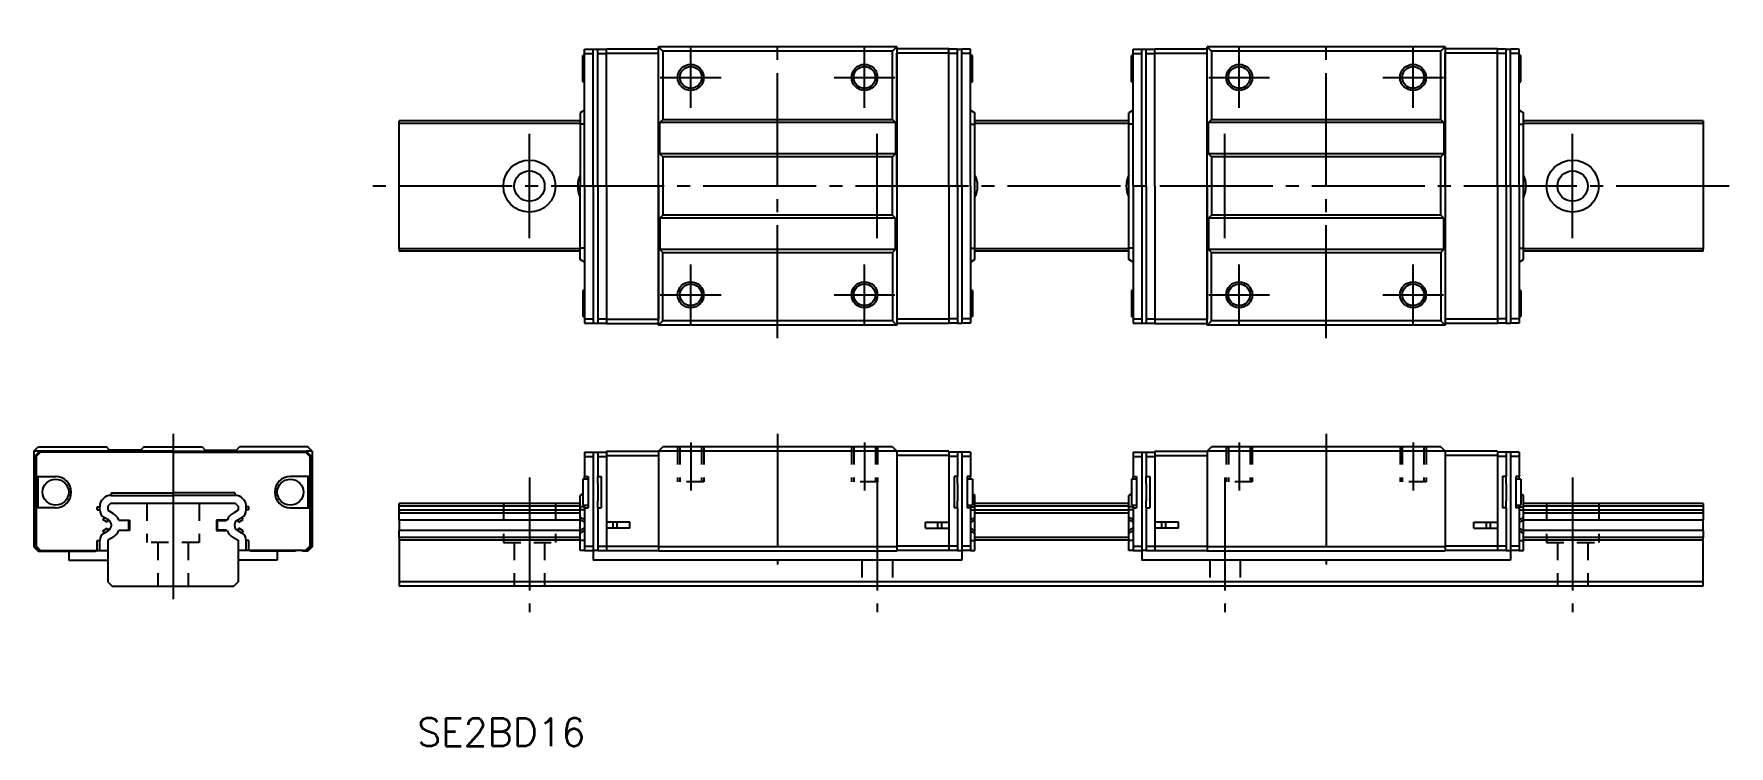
# Model space of a CAD drawing. Extents: x 42 to 237, y 481 to 562.
import ezdxf

# ---------------------------------------------------------------- set-up
doc = ezdxf.new("R2010")
doc.units = 0
doc.linetypes.add('CENTER', pattern=[17.5, 13, -1.5, 1.5, -1.5])
doc.linetypes.add('DASHED', pattern=[3.5, 2, -1.5])
doc.layers.get('0').update_dxf_attribs({"linetype": 'CONTINUOUS'})
doc.layers.add('CENTER', color=1, linetype='CENTER')
doc.styles.get("Standard").update_dxf_attribs({"font": 'txt.shx', "bigfont": '@extfont2.shx'})

msp = doc.modelspace()

# ---------------------------------------------------------------- linework, layer by layer
at = {"color": 7, "linetype": 'CONTINUOUS'}
for p, q in [((105.48, 557), (105.48, 560)), ((105.68, 560), (105.48, 560)), ((105.68, 560.75), (106.68, 560.75)), ((105.68, 560.25), (105.68, 560.75)), ((105.68, 560.25), (106.68, 560.25)), ((105.68, 545), (105.68, 560.25)), ((106.68, 560.25), (106.68, 560.75)), ((106.68, 560.75), (107.18, 560.75)), ((106.68, 545), (106.68, 560.25)), ((107.18, 560.75), (108.18, 560.75)), ((107.18, 560.25), (107.18, 560.75)), ((107.18, 560.25), (108.18, 560.25)), ((107.18, 545), (107.18, 560.25)), ((108.18, 560.8), (114.18, 560.8)), ((108.18, 560.3), (108.18, 560.8)), ((108.18, 560.3), (114.18, 560.3)), ((108.18, 545), (108.18, 560.3)), ((114.18, 560.3), (114.18, 561)), ((114.18, 561), (114.68, 560.5)), ((141.58, 561), (114.18, 561)), ((114.18, 545), (114.18, 560.3)), ((114.18, 545), (114.18, 560.3)), ((114.68, 560.5), (114.68, 552.65)), ((141.08, 560.5), (114.68, 560.5)), ((141.08, 560.5), (141.58, 561)), ((141.08, 552.65), (141.08, 560.5)), ((141.58, 561), (141.58, 560.3)), ((147.58, 560.8), (141.58, 560.8)), ((147.58, 560.3), (141.58, 560.3)), ((141.58, 545), (141.58, 560.3)), ((141.58, 560.3), (141.58, 545)), ((147.58, 560.3), (147.58, 560.8)), ((148.58, 560.75), (147.58, 560.75)), ((147.58, 545), (147.58, 560.3)), ((148.58, 560.25), (147.58, 560.25)), ((148.58, 560.25), (148.58, 560.75)), ((148.58, 560.75), (149.08, 560.75)), ((148.58, 545), (148.58, 560.25)), ((150.08, 560.75), (149.08, 560.75)), ((149.08, 560.25), (149.08, 560.75)), ((150.08, 560.25), (149.08, 560.25)), ((149.08, 545), (149.08, 560.25)), ((150.08, 560.25), (150.08, 560.75)), ((150.08, 545), (150.08, 560.25)), ((150.28, 560), (150.08, 560)), ((150.28, 557), (150.28, 560)), ((168.58, 557), (168.58, 560)), ((168.78, 560), (168.58, 560)), ((168.78, 560.75), (169.78, 560.75)), ((168.78, 560.25), (168.78, 560.75)), ((168.78, 560.25), (169.78, 560.25)), ((168.78, 545), (168.78, 560.25)), ((169.78, 560.25), (169.78, 560.75)), ((169.78, 560.75), (170.28, 560.75)), ((169.78, 545), (169.78, 560.25)), ((170.28, 560.75), (171.28, 560.75)), ((170.28, 560.25), (170.28, 560.75)), ((170.28, 560.25), (171.28, 560.25)), ((170.28, 545), (170.28, 560.25)), ((171.28, 560.8), (177.28, 560.8)), ((171.28, 560.3), (171.28, 560.8)), ((171.28, 560.3), (177.28, 560.3)), ((171.28, 545), (171.28, 560.3)), ((177.28, 560.3), (177.28, 561)), ((177.28, 561), (177.78, 560.5)), ((204.68, 561), (177.28, 561)), ((177.28, 545), (177.28, 560.3)), ((177.28, 545), (177.28, 560.3)), ((177.78, 560.5), (177.78, 552.65)), ((204.18, 560.5), (177.78, 560.5)), ((204.18, 560.5), (204.68, 561)), ((204.18, 552.65), (204.18, 560.5)), ((204.68, 561), (204.68, 560.3)), ((210.68, 560.8), (204.68, 560.8)), ((210.68, 560.3), (204.68, 560.3)), ((204.68, 545), (204.68, 560.3)), ((204.68, 560.3), (204.68, 545)), ((210.68, 560.3), (210.68, 560.8)), ((211.68, 560.75), (210.68, 560.75)), ((210.68, 545), (210.68, 560.3)), ((211.68, 560.25), (210.68, 560.25)), ((211.68, 560.25), (211.68, 560.75)), ((211.68, 560.75), (212.18, 560.75)), ((211.68, 545), (211.68, 560.25)), ((213.18, 560.75), (212.18, 560.75)), ((212.18, 560.25), (212.18, 560.75)), ((213.18, 560.25), (212.18, 560.25)), ((212.18, 545), (212.18, 560.25)), ((213.18, 560.25), (213.18, 560.75)), ((213.18, 545), (213.18, 560.25)), ((213.38, 560), (213.18, 560)), ((213.38, 557), (213.38, 560)), ((105.48, 557), (105.68, 557)), ((150.08, 557), (150.28, 557)), ((168.58, 557), (168.78, 557)), ((213.18, 557), (213.38, 557)), ((105.18, 552.5), (84.33, 552.5)), ((84.33, 552.2), (84.33, 552.5)), ((105.18, 552.2), (84.33, 552.2)), ((84.33, 537.8), (84.33, 552.2)), ((105.68, 553.73), (105.18, 553.43)), ((105.18, 553.43), (105.18, 552.13)), ((105.68, 552.13), (105.18, 552.13)), ((105.18, 552.13), (105.18, 545)), ((114.33, 552.3), (114.68, 552.65)), ((114.33, 548.7), (114.33, 552.3)), ((141.43, 552.3), (114.33, 552.3)), ((114.68, 552.65), (141.08, 552.65)), ((141.08, 552.65), (141.43, 552.3)), ((141.43, 552.3), (141.43, 548.7)), ((150.08, 553.73), (150.58, 553.43)), ((150.08, 552.13), (150.58, 552.13)), ((150.58, 536.57), (150.58, 553.43)), ((168.28, 552.5), (150.58, 552.5)), ((168.28, 552.2), (150.58, 552.2)), ((168.78, 553.73), (168.28, 553.43)), ((168.28, 536.57), (168.28, 553.43)), ((168.78, 552.13), (168.28, 552.13)), ((177.43, 552.3), (177.78, 552.65)), ((177.43, 548.7), (177.43, 552.3)), ((204.53, 552.3), (177.43, 552.3)), ((177.78, 552.65), (204.18, 552.65)), ((204.18, 552.65), (204.53, 552.3)), ((204.53, 552.3), (204.53, 548.7)), ((213.18, 553.73), (213.68, 553.43)), ((213.18, 552.13), (213.68, 552.13)), ((213.68, 536.57), (213.68, 553.43)), ((234.33, 552.5), (213.68, 552.5)), ((234.33, 552.2), (213.68, 552.2)), ((234.33, 552.5), (234.33, 552.2)), ((234.33, 552.2), (234.33, 537.8)), ((114.68, 548.35), (114.33, 548.7)), ((141.43, 548.7), (114.33, 548.7)), ((114.68, 548.35), (114.68, 541.65)), ((141.08, 548.35), (114.68, 548.35)), ((141.43, 548.7), (141.08, 548.35)), ((141.08, 541.65), (141.08, 548.35)), ((177.78, 548.35), (177.43, 548.7)), ((204.53, 548.7), (177.43, 548.7)), ((177.78, 548.35), (177.78, 541.65)), ((204.18, 548.35), (177.78, 548.35)), ((204.53, 548.7), (204.18, 548.35)), ((204.18, 541.65), (204.18, 548.35)), ((105.18, 537.87), (105.18, 545)), ((105.68, 545), (105.68, 529.75)), ((106.68, 545), (106.68, 529.75)), ((107.18, 545), (107.18, 529.75)), ((108.18, 545), (108.18, 529.7)), ((114.18, 545), (114.18, 529.7)), ((114.18, 529.7), (114.18, 545)), ((141.58, 545), (141.58, 529.7)), ((141.58, 545), (141.58, 529.7)), ((147.58, 545), (147.58, 529.7)), ((148.58, 545), (148.58, 529.75)), ((149.08, 545), (149.08, 529.75)), ((150.08, 545), (150.08, 529.75)), ((168.78, 545), (168.78, 529.75)), ((169.78, 545), (169.78, 529.75)), ((170.28, 545), (170.28, 529.75)), ((171.28, 545), (171.28, 529.7)), ((177.28, 545), (177.28, 529.7)), ((177.28, 529.7), (177.28, 545)), ((204.68, 545), (204.68, 529.7)), ((204.68, 545), (204.68, 529.7)), ((210.68, 545), (210.68, 529.7)), ((211.68, 545), (211.68, 529.75)), ((212.18, 545), (212.18, 529.75)), ((213.18, 545), (213.18, 529.75)), ((114.68, 541.65), (114.33, 541.3)), ((114.33, 541.3), (114.33, 537.7)), ((141.43, 541.3), (114.33, 541.3)), ((141.08, 541.65), (114.68, 541.65)), ((141.43, 541.3), (141.08, 541.65)), ((141.43, 537.7), (141.43, 541.3)), ((177.78, 541.65), (177.43, 541.3)), ((177.43, 541.3), (177.43, 537.7)), ((204.53, 541.3), (177.43, 541.3)), ((204.18, 541.65), (177.78, 541.65)), ((204.53, 541.3), (204.18, 541.65)), ((204.53, 537.7), (204.53, 541.3)), ((105.18, 537.8), (84.33, 537.8)), ((84.33, 537.8), (84.33, 537.5)), ((105.18, 537.5), (84.33, 537.5)), ((105.18, 536.57), (105.18, 537.87)), ((105.68, 537.87), (105.18, 537.87)), ((105.68, 536.27), (105.18, 536.57)), ((114.33, 537.7), (114.68, 537.35)), ((141.43, 537.7), (114.33, 537.7)), ((114.68, 529.5), (114.68, 537.35)), ((114.68, 537.35), (141.08, 537.35)), ((141.08, 537.35), (141.43, 537.7)), ((141.08, 537.35), (141.08, 529.5)), ((150.08, 537.87), (150.58, 537.87)), ((150.08, 536.27), (150.58, 536.57)), ((168.28, 537.8), (150.58, 537.8)), ((168.28, 537.5), (150.58, 537.5)), ((168.78, 537.87), (168.28, 537.87)), ((168.78, 536.27), (168.28, 536.57)), ((177.43, 537.7), (177.78, 537.35)), ((204.53, 537.7), (177.43, 537.7)), ((177.78, 529.5), (177.78, 537.35)), ((177.78, 537.35), (204.18, 537.35)), ((204.18, 537.35), (204.53, 537.7)), ((204.18, 537.35), (204.18, 529.5)), ((213.18, 537.87), (213.68, 537.87)), ((213.18, 536.27), (213.68, 536.57)), ((234.33, 537.8), (213.68, 537.8)), ((234.33, 537.5), (213.68, 537.5)), ((234.33, 537.5), (234.33, 537.8)), ((105.48, 533), (105.48, 530)), ((105.68, 533), (105.48, 533)), ((150.28, 533), (150.08, 533)), ((150.28, 533), (150.28, 530)), ((168.58, 533), (168.58, 530)), ((168.78, 533), (168.58, 533)), ((213.38, 533), (213.18, 533)), ((213.38, 533), (213.38, 530)), ((105.48, 530), (105.68, 530)), ((105.68, 529.75), (105.68, 529.25)), ((105.68, 529.75), (106.68, 529.75)), ((105.68, 529.25), (106.68, 529.25)), ((106.68, 529.75), (106.68, 529.25)), ((106.68, 529.25), (107.18, 529.25)), ((107.18, 529.75), (107.18, 529.25)), ((107.18, 529.75), (108.18, 529.75)), ((107.18, 529.25), (108.18, 529.25)), ((108.18, 529.7), (114.18, 529.7)), ((108.18, 529.7), (108.18, 529.2)), ((108.18, 529.2), (114.18, 529.2)), ((114.18, 529), (114.18, 529.7)), ((114.18, 529), (114.68, 529.5)), ((141.58, 529), (114.18, 529)), ((141.08, 529.5), (114.68, 529.5)), ((141.08, 529.5), (141.58, 529)), ((147.58, 529.7), (141.58, 529.7)), ((141.58, 529.7), (141.58, 529)), ((147.58, 529.2), (141.58, 529.2)), ((148.58, 529.75), (147.58, 529.75)), ((147.58, 529.7), (147.58, 529.2)), ((148.58, 529.25), (147.58, 529.25)), ((148.58, 529.75), (148.58, 529.25)), ((148.58, 529.25), (149.08, 529.25)), ((150.08, 529.75), (149.08, 529.75)), ((149.08, 529.75), (149.08, 529.25)), ((150.08, 529.25), (149.08, 529.25)), ((150.08, 530), (150.28, 530)), ((150.08, 529.75), (150.08, 529.25)), ((168.58, 530), (168.78, 530)), ((168.78, 529.75), (168.78, 529.25)), ((168.78, 529.75), (169.78, 529.75)), ((168.78, 529.25), (169.78, 529.25)), ((169.78, 529.75), (169.78, 529.25)), ((169.78, 529.25), (170.28, 529.25)), ((170.28, 529.75), (170.28, 529.25)), ((170.28, 529.75), (171.28, 529.75)), ((170.28, 529.25), (171.28, 529.25)), ((171.28, 529.7), (177.28, 529.7)), ((171.28, 529.7), (171.28, 529.2)), ((171.28, 529.2), (177.28, 529.2)), ((177.28, 529), (177.28, 529.7)), ((177.28, 529), (177.78, 529.5)), ((204.68, 529), (177.28, 529)), ((204.18, 529.5), (177.78, 529.5)), ((204.18, 529.5), (204.68, 529)), ((210.68, 529.7), (204.68, 529.7)), ((204.68, 529.7), (204.68, 529)), ((210.68, 529.2), (204.68, 529.2)), ((211.68, 529.75), (210.68, 529.75)), ((210.68, 529.7), (210.68, 529.2)), ((211.68, 529.25), (210.68, 529.25)), ((211.68, 529.75), (211.68, 529.25)), ((211.68, 529.25), (212.18, 529.25)), ((213.18, 529.75), (212.18, 529.75)), ((212.18, 529.75), (212.18, 529.25)), ((213.18, 529.25), (212.18, 529.25)), ((213.18, 530), (213.38, 530)), ((213.18, 529.75), (213.18, 529.25)), ((42.33, 514.5), (42.83, 515)), ((42.83, 515), (50.68, 515)), ((51.03, 514.65), (50.68, 515)), ((54.98, 515), (54.63, 514.65)), ((54.98, 515), (61.68, 515)), ((61.68, 515), (62.03, 514.65)), ((65.63, 514.65), (65.98, 515)), ((73.83, 515), (65.98, 515)), ((74.33, 514.5), (73.83, 515)), ((114.18, 514.5), (114.68, 515)), ((141.08, 515), (114.68, 515)), ((141.08, 515), (141.58, 514.5)), ((177.28, 514.5), (177.78, 515)), ((204.18, 515), (177.78, 515)), ((204.18, 515), (204.68, 514.5)), ((43.03, 514.5), (42.33, 514.5)), ((42.33, 514.5), (42.33, 503.5)), ((43.03, 514.5), (42.53, 514)), ((42.53, 514), (42.53, 506.35)), ((43.08, 514.4), (42.58, 513.9)), ((42.58, 513.9), (42.58, 511.6)), ((58.33, 514.5), (43.03, 514.5)), ((58.33, 514.4), (43.08, 514.4)), ((54.63, 514.65), (51.03, 514.65)), ((58.33, 514.4), (58.33, 514.5)), ((58.33, 514.5), (73.63, 514.5)), ((58.33, 514.4), (58.33, 514.5)), ((58.33, 514.4), (73.58, 514.4)), ((62.03, 514.65), (65.63, 514.65)), ((73.58, 514.4), (74.08, 513.9)), ((73.63, 514.5), (74.13, 514)), ((74.33, 514.5), (73.63, 514.5)), ((74.08, 513.9), (74.08, 511.6)), ((74.13, 514), (74.13, 506.35)), ((74.33, 514.5), (74.33, 503.5)), ((105.68, 514.4), (106.68, 514.4)), ((105.68, 514.4), (105.68, 513.9)), ((105.68, 513.9), (105.68, 511.6)), ((105.68, 513.9), (106.68, 513.9)), ((106.68, 514.4), (106.68, 513.9)), ((106.68, 514.4), (107.18, 514.4)), ((106.68, 513.9), (106.68, 503.6)), ((107.18, 514.4), (108.18, 514.4)), ((107.18, 514.4), (107.18, 513.9)), ((107.18, 513.9), (107.18, 511.6)), ((107.18, 513.9), (108.18, 513.9)), ((108.18, 514.5), (114.18, 514.5)), ((108.18, 514.5), (108.18, 514)), ((108.18, 514), (114.18, 514)), ((108.18, 514), (108.18, 506.35)), ((141.58, 514.5), (114.18, 514.5)), ((114.18, 514.5), (114.18, 503.5)), ((147.58, 514.5), (141.58, 514.5)), ((141.58, 514.5), (141.58, 503.5)), ((147.58, 514), (141.58, 514)), ((147.58, 514.5), (147.58, 514)), ((148.58, 514.4), (147.58, 514.4)), ((147.58, 514), (147.58, 506.35)), ((148.58, 513.9), (147.58, 513.9)), ((148.58, 514.4), (148.58, 513.9)), ((149.08, 514.4), (148.58, 514.4)), ((148.58, 513.9), (148.58, 511.6)), ((150.08, 514.4), (149.08, 514.4)), ((149.08, 514.4), (149.08, 513.9)), ((150.08, 513.9), (149.08, 513.9)), ((149.08, 513.9), (149.08, 503.6)), ((150.08, 514.4), (150.08, 513.9)), ((150.08, 513.9), (150.08, 511.6)), ((168.78, 514.4), (169.78, 514.4)), ((168.78, 514.4), (168.78, 513.9)), ((168.78, 513.9), (168.78, 511.6)), ((168.78, 513.9), (169.78, 513.9)), ((169.78, 514.4), (169.78, 513.9)), ((169.78, 514.4), (170.28, 514.4)), ((169.78, 513.9), (169.78, 503.6)), ((170.28, 514.4), (171.28, 514.4)), ((170.28, 514.4), (170.28, 513.9)), ((170.28, 513.9), (170.28, 511.6)), ((170.28, 513.9), (171.28, 513.9)), ((171.28, 514.5), (177.28, 514.5)), ((171.28, 514.5), (171.28, 514)), ((171.28, 514), (177.28, 514)), ((171.28, 514), (171.28, 506.35)), ((204.68, 514.5), (177.28, 514.5)), ((177.28, 514.5), (177.28, 503.5)), ((210.68, 514.5), (204.68, 514.5)), ((204.68, 514.5), (204.68, 503.5)), ((210.68, 514), (204.68, 514)), ((210.68, 514.5), (210.68, 514)), ((211.68, 514.4), (210.68, 514.4)), ((210.68, 514), (210.68, 506.35)), ((211.68, 513.9), (210.68, 513.9)), ((211.68, 514.4), (211.68, 513.9)), ((212.18, 514.4), (211.68, 514.4)), ((211.68, 513.9), (211.68, 511.6)), ((213.18, 514.4), (212.18, 514.4)), ((212.18, 514.4), (212.18, 513.9)), ((213.18, 513.9), (212.18, 513.9)), ((212.18, 513.9), (212.18, 503.6)), ((213.18, 514.4), (213.18, 513.9)), ((213.18, 513.9), (213.18, 511.6)), ((42.58, 511.6), (44.83, 511.6)), ((42.58, 511.6), (42.58, 508)), ((42.78, 511.6), (42.78, 508)), ((42.78, 508), (42.78, 511.6)), ((74.08, 511.6), (71.83, 511.6)), ((73.88, 511.6), (73.88, 508)), ((73.88, 508), (73.88, 511.6)), ((74.08, 511.6), (74.08, 508)), ((105.48, 511.3), (105.48, 508.3)), ((106.08, 511.3), (105.48, 511.3)), ((105.68, 511.6), (106.08, 511.6)), ((105.68, 511.3), (105.68, 511.6)), ((106.08, 511.6), (106.08, 508)), ((107.18, 511.6), (107.58, 511.6)), ((107.18, 510.8), (107.18, 511.6)), ((107.58, 511.6), (107.58, 508)), ((148.18, 511.6), (148.18, 508)), ((148.58, 511.6), (148.18, 511.6)), ((148.58, 510.8), (148.58, 511.6)), ((149.68, 511.6), (149.68, 508)), ((150.08, 511.6), (149.68, 511.6)), ((150.28, 511.3), (149.68, 511.3)), ((150.08, 511.3), (150.08, 511.6)), ((150.28, 511.3), (150.28, 508.3)), ((168.58, 511.3), (168.58, 508.3)), ((169.18, 511.3), (168.58, 511.3)), ((168.78, 511.6), (169.18, 511.6)), ((168.78, 511.3), (168.78, 511.6)), ((169.18, 511.6), (169.18, 508)), ((170.28, 511.6), (170.68, 511.6)), ((170.28, 510.8), (170.28, 511.6)), ((170.68, 511.6), (170.68, 508)), ((211.28, 511.6), (211.28, 508)), ((211.68, 511.6), (211.28, 511.6)), ((211.68, 510.8), (211.68, 511.6)), ((212.78, 511.6), (212.78, 508)), ((213.18, 511.6), (212.78, 511.6)), ((213.38, 511.3), (212.78, 511.3)), ((213.18, 511.3), (213.18, 511.6)), ((213.38, 511.3), (213.38, 508.3)), ((51.2, 509.73), (51.2, 509.43)), ((51.2, 509.73), (58.33, 509.73)), ((51.2, 509.43), (58.33, 509.43)), ((65.46, 509.73), (58.33, 509.73)), ((65.46, 509.43), (58.33, 509.43)), ((65.46, 509.73), (65.46, 509.43)), ((105.48, 509.61), (105.18, 509.43)), ((105.18, 503.1), (105.18, 509.43)), ((107.18, 510.8), (107.18, 508.8)), ((148.58, 510.8), (148.58, 508.8)), ((150.28, 509.61), (150.58, 509.43)), ((150.58, 503.1), (150.58, 509.43)), ((168.58, 509.61), (168.28, 509.43)), ((168.28, 503.1), (168.28, 509.43)), ((170.28, 510.8), (170.28, 508.8)), ((211.68, 510.8), (211.68, 508.8)), ((213.38, 509.61), (213.68, 509.43)), ((213.68, 503.1), (213.68, 509.43)), ((44.83, 508), (42.58, 508)), ((42.58, 508), (42.58, 503.6)), ((49.6, 508.13), (49.9, 508.13)), ((49.6, 507.76), (49.6, 508.13)), ((49.6, 507.76), (49.9, 507.76)), ((49.9, 507.76), (49.9, 508.13)), ((51.13, 508.5), (50.83, 508.2)), ((50.83, 508.2), (50.83, 507.72)), ((50.83, 507.72), (51.39, 507.4)), ((65.53, 508.5), (51.13, 508.5)), ((65.83, 507.72), (65.27, 507.4)), ((65.53, 508.5), (65.83, 508.2)), ((65.83, 508.2), (65.83, 507.72)), ((66.76, 507.76), (66.76, 508.13)), ((67.06, 508.13), (66.76, 508.13)), ((67.06, 507.76), (66.76, 507.76)), ((67.06, 507.76), (67.06, 508.13)), ((71.83, 508), (74.08, 508)), ((74.08, 508), (74.08, 503.6)), ((105.18, 508.5), (84.33, 508.5)), ((84.33, 506.6), (84.33, 508.5)), ((105.18, 508.2), (84.33, 508.2)), ((105.18, 507.72), (84.33, 507.72)), ((84.33, 507.72), (84.33, 507.4)), ((105.18, 507.4), (84.33, 507.4)), ((105.68, 508.13), (105.18, 508.13)), ((105.68, 507.76), (105.18, 507.76)), ((105.48, 508.3), (106.08, 508.3)), ((105.68, 508), (105.68, 508.3)), ((105.68, 508), (105.68, 503.6)), ((105.68, 508), (106.08, 508)), ((107.18, 508), (107.18, 508.8)), ((107.18, 508), (107.18, 503.6)), ((107.18, 508), (107.58, 508)), ((148.58, 508), (148.18, 508)), ((148.58, 508), (148.58, 508.8)), ((148.58, 508), (148.58, 503.6)), ((149.68, 508.3), (150.28, 508.3)), ((150.08, 508), (149.68, 508)), ((150.08, 508), (150.08, 508.3)), ((150.08, 508.13), (150.58, 508.13)), ((150.08, 508), (150.08, 503.6)), ((150.08, 507.76), (150.58, 507.76)), ((168.28, 508.5), (150.58, 508.5)), ((168.28, 508.2), (150.58, 508.2)), ((168.28, 507.72), (150.58, 507.72)), ((168.28, 507.4), (150.58, 507.4)), ((168.78, 508.13), (168.28, 508.13)), ((168.78, 507.76), (168.28, 507.76)), ((168.58, 508.3), (169.18, 508.3)), ((168.78, 508), (168.78, 508.3)), ((168.78, 508), (168.78, 503.6)), ((168.78, 508), (169.18, 508)), ((170.28, 508), (170.28, 508.8)), ((170.28, 508), (170.28, 503.6)), ((170.28, 508), (170.68, 508)), ((211.68, 508), (211.28, 508)), ((211.68, 508), (211.68, 508.8)), ((211.68, 508), (211.68, 503.6)), ((212.78, 508.3), (213.38, 508.3)), ((213.18, 508), (212.78, 508)), ((213.18, 508), (213.18, 508.3)), ((213.18, 508.13), (213.68, 508.13)), ((213.18, 508), (213.18, 503.6)), ((213.18, 507.76), (213.68, 507.76)), ((234.33, 508.5), (213.68, 508.5)), ((234.33, 508.2), (213.68, 508.2)), ((234.33, 507.72), (213.68, 507.72)), ((234.33, 507.4), (213.68, 507.4)), ((234.33, 508.5), (234.33, 506.6)), ((234.33, 507.4), (234.33, 507.72)), ((42.53, 506.35), (42.58, 506.35)), ((42.53, 505.65), (42.53, 506.35)), ((42.53, 505.65), (42.53, 503.6)), ((42.53, 505.65), (42.58, 505.65)), ((50.25, 506.64), (50.4, 506.9)), ((50.75, 506.35), (50.25, 506.64)), ((50.25, 505.36), (50.75, 505.65)), ((50.25, 505.36), (50.4, 505.1)), ((50.9, 506.61), (50.4, 506.9)), ((50.4, 505.1), (50.9, 505.39)), ((50.75, 506.35), (50.9, 506.61)), ((50.75, 505.65), (50.9, 505.39)), ((52.11, 506.6), (53.33, 506.6)), ((53.33, 505.4), (52.11, 505.4)), ((52.21, 506.55), (52.19, 506.6)), ((52.19, 505.4), (52.21, 505.45)), ((53.13, 506.55), (52.21, 506.55)), ((52.21, 505.45), (53.13, 505.45)), ((53.23, 505.55), (53.23, 506.45)), ((53.33, 506.6), (53.33, 505.4)), ((64.55, 506.6), (63.33, 506.6)), ((63.33, 506.6), (63.33, 505.4)), ((63.33, 505.4), (64.55, 505.4)), ((63.43, 505.55), (63.43, 506.45)), ((63.53, 506.55), (64.45, 506.55)), ((64.45, 505.45), (63.53, 505.45)), ((64.45, 506.55), (64.47, 506.6)), ((64.47, 505.4), (64.45, 505.45)), ((65.75, 506.61), (66.26, 506.9)), ((65.9, 506.35), (65.75, 506.61)), ((65.9, 505.65), (65.75, 505.39)), ((66.26, 505.1), (65.75, 505.39)), ((65.9, 506.35), (66.41, 506.64)), ((66.41, 505.36), (65.9, 505.65)), ((66.41, 506.64), (66.26, 506.9)), ((66.41, 505.36), (66.26, 505.1)), ((74.13, 506.35), (74.08, 506.35)), ((74.13, 505.65), (74.08, 505.65)), ((74.13, 505.65), (74.13, 506.35)), ((74.13, 505.65), (74.13, 503.6)), ((105.18, 506.6), (84.33, 506.6)), ((84.33, 506.6), (84.33, 505.4)), ((105.18, 505.4), (84.33, 505.4)), ((84.33, 504.6), (84.33, 505.4)), ((105.68, 506.64), (105.18, 506.9)), ((105.68, 506.35), (105.18, 506.61)), ((105.68, 505.65), (105.18, 505.39)), ((105.68, 505.36), (105.18, 505.1)), ((108.18, 506.35), (108.18, 505.65)), ((110.88, 506.35), (108.18, 506.35)), ((108.18, 505.65), (108.18, 503.6)), ((110.88, 505.65), (108.18, 505.65)), ((108.98, 505.65), (108.98, 506.35)), ((109.44, 505.65), (109.44, 506.35)), ((110.88, 505.65), (110.88, 506.35)), ((144.88, 506.35), (147.58, 506.35)), ((144.88, 505.65), (144.88, 506.35)), ((144.88, 505.65), (147.58, 505.65)), ((146.32, 505.65), (146.32, 506.35)), ((146.78, 505.65), (146.78, 506.35)), ((147.58, 506.35), (147.58, 505.65)), ((147.58, 505.65), (147.58, 503.6)), ((150.08, 506.64), (150.58, 506.9)), ((150.08, 506.35), (150.58, 506.61)), ((150.08, 505.65), (150.58, 505.39)), ((150.08, 505.36), (150.58, 505.1)), ((168.78, 506.64), (168.28, 506.9)), ((168.78, 506.35), (168.28, 506.61)), ((168.78, 505.65), (168.28, 505.39)), ((168.78, 505.36), (168.28, 505.1)), ((171.28, 506.35), (171.28, 505.65)), ((173.98, 506.35), (171.28, 506.35)), ((171.28, 505.65), (171.28, 503.6)), ((173.98, 505.65), (171.28, 505.65)), ((172.08, 505.65), (172.08, 506.35)), ((172.54, 505.65), (172.54, 506.35)), ((173.98, 505.65), (173.98, 506.35)), ((207.98, 506.35), (210.68, 506.35)), ((207.98, 505.65), (207.98, 506.35)), ((207.98, 505.65), (210.68, 505.65)), ((209.42, 505.65), (209.42, 506.35)), ((209.88, 505.65), (209.88, 506.35)), ((210.68, 506.35), (210.68, 505.65)), ((210.68, 505.65), (210.68, 503.6)), ((213.18, 506.64), (213.68, 506.9)), ((213.18, 506.35), (213.68, 506.61)), ((213.18, 505.65), (213.68, 505.39)), ((213.18, 505.36), (213.68, 505.1)), ((234.33, 506.6), (213.68, 506.6)), ((234.33, 505.4), (213.68, 505.4)), ((234.33, 505.4), (234.33, 506.6)), ((234.33, 505.4), (234.33, 504.6)), ((42.33, 503.5), (42.83, 503)), ((42.53, 503.6), (43.03, 503.1)), ((42.58, 503.6), (43.08, 503.1)), ((49.6, 503.1), (49.6, 504.24)), ((49.6, 504.24), (49.9, 504.24)), ((49.9, 503.1), (49.9, 504.24)), ((51.39, 504.6), (50.83, 504.28)), ((50.83, 504.28), (50.83, 499.5)), ((65.27, 504.6), (65.83, 504.28)), ((65.83, 504.28), (65.83, 499.5)), ((66.76, 503.1), (66.76, 504.24)), ((67.06, 504.24), (66.76, 504.24)), ((67.06, 503.1), (67.06, 504.24)), ((74.08, 503.6), (73.58, 503.1)), ((74.13, 503.6), (73.63, 503.1)), ((74.33, 503.5), (73.83, 503)), ((105.18, 504.6), (84.33, 504.6)), ((84.33, 504.6), (84.33, 504.28)), ((105.18, 504.28), (84.33, 504.28)), ((84.33, 504.28), (84.33, 499)), ((105.68, 504.24), (105.18, 504.24)), ((105.68, 503.6), (106.68, 503.6)), ((105.68, 503.6), (105.68, 503.1)), ((106.68, 503.6), (106.68, 503.1)), ((107.18, 503.6), (108.18, 503.6)), ((107.18, 503.6), (107.18, 503.1)), ((108.18, 503.6), (114.18, 503.6)), ((108.18, 503.6), (108.18, 503.1)), ((141.58, 503.5), (114.18, 503.5)), ((114.18, 503.5), (114.18, 503)), ((147.58, 503.6), (141.58, 503.6)), ((141.58, 503.5), (141.58, 503)), ((148.58, 503.6), (147.58, 503.6)), ((147.58, 503.6), (147.58, 503.1)), ((148.58, 503.6), (148.58, 503.1)), ((150.08, 503.6), (149.08, 503.6)), ((149.08, 503.6), (149.08, 503.1)), ((150.08, 504.24), (150.58, 504.24)), ((150.08, 503.6), (150.08, 503.1)), ((168.28, 504.6), (150.58, 504.6)), ((168.28, 504.28), (150.58, 504.28)), ((168.78, 504.24), (168.28, 504.24)), ((168.78, 503.6), (169.78, 503.6)), ((168.78, 503.6), (168.78, 503.1)), ((169.78, 503.6), (169.78, 503.1)), ((170.28, 503.6), (171.28, 503.6)), ((170.28, 503.6), (170.28, 503.1)), ((171.28, 503.6), (177.28, 503.6)), ((171.28, 503.6), (171.28, 503.1)), ((204.68, 503.5), (177.28, 503.5)), ((177.28, 503.5), (177.28, 503)), ((210.68, 503.6), (204.68, 503.6)), ((204.68, 503.5), (204.68, 503)), ((211.68, 503.6), (210.68, 503.6)), ((210.68, 503.6), (210.68, 503.1)), ((211.68, 503.6), (211.68, 503.1)), ((213.18, 503.6), (212.18, 503.6)), ((212.18, 503.6), (212.18, 503.1)), ((213.18, 504.24), (213.68, 504.24)), ((213.18, 503.6), (213.18, 503.1)), ((234.33, 504.6), (213.68, 504.6)), ((234.33, 504.28), (213.68, 504.28)), ((234.33, 504.28), (234.33, 504.6)), ((234.33, 499), (234.33, 504.28)), ((42.83, 503), (49.36, 503)), ((43.03, 503.1), (43.08, 503.1)), ((43.08, 503.1), (49.6, 503.1)), ((46.33, 503), (46.33, 502)), ((46.33, 502), (50.83, 502)), ((49.36, 503), (49.57, 503.1)), ((49.6, 503.1), (49.9, 503.1)), ((49.9, 503.1), (50.83, 503.1)), ((66.76, 503.1), (65.83, 503.1)), ((70.33, 502), (65.83, 502)), ((67.06, 503.1), (66.76, 503.1)), ((73.58, 503.1), (67.06, 503.1)), ((67.3, 503), (67.09, 503.1)), ((72.43, 503), (67.3, 503)), ((70.33, 503), (70.33, 502)), ((73.83, 503), (73.23, 503)), ((73.63, 503.1), (73.58, 503.1)), ((105.68, 503.1), (105.18, 503.1)), ((105.68, 503.1), (106.68, 503.1)), ((107.18, 503.1), (106.68, 503.1)), ((106.68, 503.1), (106.68, 502)), ((149.08, 502), (106.68, 502)), ((107.18, 503.1), (108.18, 503.1)), ((108.18, 503.1), (114.18, 503.1)), ((141.58, 503), (114.18, 503)), ((147.58, 503.1), (141.58, 503.1)), ((148.58, 503.1), (147.58, 503.1)), ((148.58, 503.1), (149.08, 503.1)), ((150.08, 503.1), (149.08, 503.1)), ((149.08, 503.1), (149.08, 502)), ((150.08, 503.1), (150.58, 503.1)), ((168.78, 503.1), (168.28, 503.1)), ((168.78, 503.1), (169.78, 503.1)), ((170.28, 503.1), (169.78, 503.1)), ((169.78, 503.1), (169.78, 502)), ((212.18, 502), (169.78, 502)), ((170.28, 503.1), (171.28, 503.1)), ((171.28, 503.1), (177.28, 503.1)), ((204.68, 503), (177.28, 503)), ((210.68, 503.1), (204.68, 503.1)), ((211.68, 503.1), (210.68, 503.1)), ((211.68, 503.1), (212.18, 503.1)), ((213.18, 503.1), (212.18, 503.1)), ((212.18, 503.1), (212.18, 502)), ((213.18, 503.1), (213.68, 503.1)), ((50.83, 499.5), (51.33, 499)), ((65.83, 499.5), (65.33, 499)), ((234.33, 499.5), (84.33, 499.5)), ((51.33, 499), (65.33, 499)), ((234.33, 499), (84.33, 499))]:
    msp.add_line(p, q, dxfattribs=at)
at = {"color": 3, "linetype": 'DASHED'}
for p, q in [((116.38, 515), (116.38, 511)), ((116.63, 515), (116.63, 511)), ((119.13, 515), (119.13, 511)), ((119.38, 515), (119.38, 511)), ((136.38, 515), (136.38, 511)), ((136.63, 515), (136.63, 511)), ((139.13, 515), (139.13, 511)), ((139.38, 515), (139.38, 511)), ((179.48, 515), (179.48, 511)), ((179.73, 515), (179.73, 511)), ((182.23, 515), (182.23, 511)), ((182.48, 515), (182.48, 511)), ((199.48, 515), (199.48, 511)), ((199.73, 515), (199.73, 511)), ((202.23, 515), (202.23, 511)), ((202.48, 515), (202.48, 511)), ((119.38, 511), (116.38, 511)), ((139.38, 511), (136.38, 511)), ((182.48, 511), (179.48, 511)), ((202.48, 511), (199.48, 511)), ((55.33, 508.5), (55.33, 504)), ((61.33, 508.5), (61.33, 504)), ((96.33, 508.5), (96.33, 504)), ((102.33, 508.5), (102.33, 504)), ((216.33, 508.5), (216.33, 504)), ((222.33, 508.5), (222.33, 504)), ((61.33, 504), (55.33, 504)), ((56.58, 504), (56.58, 499)), ((60.08, 504), (60.08, 499)), ((96.33, 504), (102.33, 504)), ((97.58, 504), (97.58, 499)), ((101.08, 504), (101.08, 499)), ((216.33, 504), (222.33, 504)), ((217.58, 504), (217.58, 499)), ((221.08, 504), (221.08, 499)), ((137.58, 502), (137.58, 499)), ((141.08, 502), (141.08, 499)), ((177.58, 502), (177.58, 499)), ((181.08, 502), (181.08, 499))]:
    msp.add_line(p, q, dxfattribs=at)
at = {"color": 3, "linetype": 'CONTINUOUS'}
for centre in [(117.88, 557.5), (137.88, 557.5), (180.98, 557.5), (200.98, 557.5), (117.88, 532.5), (137.88, 532.5), (180.98, 532.5), (200.98, 532.5)]:
    msp.add_circle(centre, 1.5, dxfattribs=at)
at = {"color": 7, "linetype": 'CONTINUOUS'}
for centre, radius in [((117.88, 557.5), 1.25), ((137.88, 557.5), 1.25), ((180.98, 557.5), 1.25), ((200.98, 557.5), 1.25), ((99.33, 545), 3), ((219.33, 545), 3), ((99.33, 545), 1.75), ((219.33, 545), 1.75), ((117.88, 532.5), 1.25), ((137.88, 532.5), 1.25), ((180.98, 532.5), 1.25), ((200.98, 532.5), 1.25), ((44.83, 509.8), 1.5), ((71.83, 509.8), 1.5)]:
    msp.add_circle(centre, radius, dxfattribs=at)
for centre, radius, start, end in [((107.88, 545), 3, 154.1971, 205.8029), ((147.88, 545), 3, 334.1971, 25.8029), ((170.98, 545), 3, 154.1971, 205.8029), ((210.98, 545), 3, 334.1971, 25.8029), ((44.83, 509.8), 1.8, 270, 90), ((71.83, 509.8), 1.8, 90, 270), ((51.2, 508.13), 1.3, 90, 180), ((65.46, 508.13), 1.3, 0, 90), ((50.9, 507.76), 1, 180, 240), ((50.51, 505.88), 1.75, 24.1151, 60), ((66.14, 505.88), 1.75, 120, 155.8849), ((65.76, 507.76), 1, 300, 0), ((50.9, 504.24), 1, 120, 180), ((50.55, 506), 0.7, 300, 60), ((50.51, 506.11), 1.75, 300, 335.8849), ((53.13, 506.45), 0.1, 0, 90), ((53.13, 505.55), 0.1, 270, 0), ((63.53, 506.45), 0.1, 90, 180), ((63.53, 505.55), 0.1, 180, 270), ((66.14, 506.11), 1.75, 204.1151, 240), ((66.1, 506), 0.7, 120, 240), ((65.76, 504.24), 1, 0, 60), ((72.83, 502.7), 0.5, 126.8699, 143.1301), ((72.83, 502.7), 0.5, 36.8699, 53.1301)]:
    msp.add_arc(centre, radius, start, end, dxfattribs=at)
at = {"layer": 'CENTER', "color": 1, "linetype": 'CENTER'}
for p, q in [((127.88, 527.5), (127.88, 562.5)), ((190.98, 527.5), (190.98, 562.5)), ((117.88, 554), (117.88, 561)), ((137.88, 554), (137.88, 561)), ((180.98, 554), (180.98, 561)), ((200.98, 554), (200.98, 561)), ((114.38, 557.5), (121.38, 557.5)), ((134.38, 557.5), (141.38, 557.5)), ((177.48, 557.5), (184.48, 557.5)), ((197.48, 557.5), (204.48, 557.5)), ((99.33, 539), (99.33, 551)), ((139.33, 539), (139.33, 551)), ((179.33, 539), (179.33, 551)), ((219.33, 539), (219.33, 551)), ((237.33, 545), (81.33, 545)), ((117.88, 529), (117.88, 536)), ((137.88, 529), (137.88, 536)), ((180.98, 529), (180.98, 536)), ((200.98, 529), (200.98, 536)), ((114.38, 532.5), (121.38, 532.5)), ((134.38, 532.5), (141.38, 532.5)), ((177.48, 532.5), (184.48, 532.5)), ((197.48, 532.5), (204.48, 532.5)), ((58.33, 516.5), (58.33, 497.5)), ((117.88, 515.5), (117.88, 510)), ((127.88, 516.5), (127.88, 501.5)), ((137.88, 515.5), (137.88, 510)), ((180.98, 515.5), (180.98, 510)), ((190.98, 516.5), (190.98, 501.5)), ((200.98, 515.5), (200.98, 510)), ((99.33, 511.5), (99.33, 496)), ((139.33, 511.5), (139.33, 496)), ((179.33, 511.5), (179.33, 496)), ((219.33, 511.5), (219.33, 496)), ((58.33, 510.5), (58.33, 497.5))]:
    msp.add_line(p, q, dxfattribs=at)
for centre in [(117.88, 557.5), (137.88, 557.5), (180.98, 557.5), (200.98, 557.5), (117.88, 532.5), (137.88, 532.5), (180.98, 532.5), (200.98, 532.5)]:
    msp.add_circle(centre, 0.000503, dxfattribs=at)

# ---------------------------------------------------------------- texts
at = {"color": 7, "linetype": 'CONTINUOUS'}
msp.add_text('SE2BD16', height=3.2, dxfattribs=at).set_placement((86.42, 480.6))

doc.saveas('drawing.dxf')
